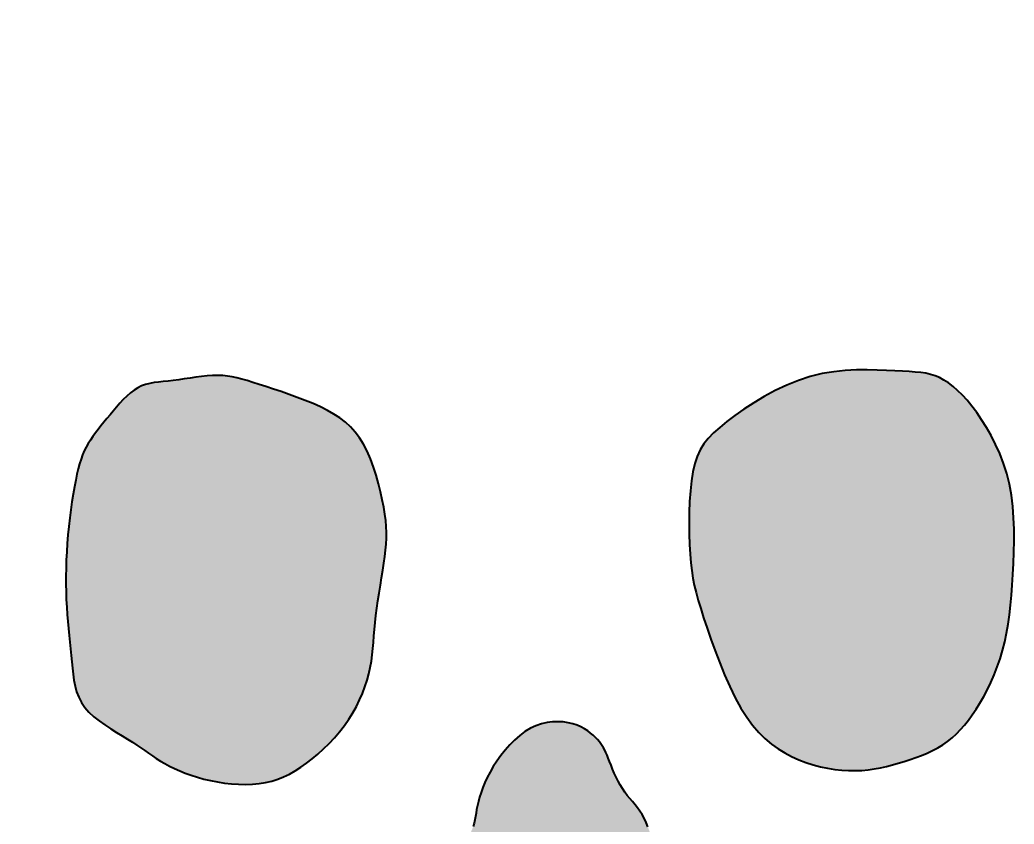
# Model space of a CAD drawing. Extents: x 0 to 420, y 0 to 297.
# Drawn here: x 171.45 to 180.85, y 229.81 to 237.42 of the extents above; entities that cross this region are included whole.
import ezdxf

# ---------------------------------------------------------------- set-up
doc = ezdxf.new("R2010")
doc.units = 0
doc.layers.get('0').update_dxf_attribs({"linetype": 'CONTINUOUS'})
doc.layers.get('DEFPOINTS').update_dxf_attribs({"linetype": 'CONTINUOUS'})
doc.layers.add('L25', color=1, linetype='CONTINUOUS')
doc.layers.add('T25', color=1, linetype='CONTINUOUS')
doc.styles.add('ISO', font='iso3098b.shx')
doc.dimstyles.new('SIGNSDIM', dxfattribs={"dimtxt": 2.5, "dimasz": 0.2, "dimexe": 1.5, "dimexo": 2, "dimtad": 1, "dimdec": 4, "dimlfac": 10, "dimrnd": 1, "dimdsep": 46, "dimtxsty": 'ISO', "dimblk": 'SGNDIM', "dimcen": 2.5, "dimse2": 1, "dimadec": 0, "dimazin": 0, "dimtfac": 1, "dimtdec": 4, "dimtix": 1, "dimtmove": 0, "dimatfit": 3, "dimldrblk": 'SGNDIM', "dimfxl": 1, "dimtolj": 1, "dimtzin": 0, "dimarcsym": 0})

# ---------------------------------------------------------------- blocks, each defined once
blk = doc.blocks.new('SGNDIM')
for p, q in [((0, 4.5), (0, -4.5)), ((0, 0), (-1, 0))]:
    blk.add_line(p, q)
blk = doc.blocks.new('*D6')
at = {"layer": 'DEFPOINTS', "color": 0, "transparency": 16777216}
for p in [(178.805, 243.5408), (141.8684, 219.5408), (178.805, 219.5408)]:
    blk.add_point(p, dxfattribs=at)
at = {"layer": 'T25', "color": 0, "lineweight": -2, "transparency": 16777216}
blk.add_line((141.8684, 243.3408), (141.8684, 219.7408), dxfattribs=at)
at = {"layer": 'T25', "color": 0, "lineweight": -2, "transparency": 16777216, "xscale": 0.2, "yscale": 0.2, "zscale": 0.2}
for p, rotation in [((141.8684, 243.5408), 90), ((141.8684, 219.5408), 270)]:
    blk.add_blockref('SGNDIM', p, dxfattribs=dict(at, rotation=rotation))
at = {"layer": 'T25', "color": 0, "transparency": 16777216, "insert": (139.9934, 231.5408), "char_height": 2.5, "attachment_point": 5, "rotation": 90, "style": 'ISO'}
blk.add_mtext('\\A1;240', dxfattribs=at)

msp = doc.modelspace()

# ---------------------------------------------------------------- hatches: boundary and pattern name
at = {"layer": 'L25'}
for points in [[(172.465925, 230.616905), (172.51161, 230.587631), (172.553292, 230.559668), (172.591974, 230.532831), (172.628655, 230.506931), (172.664335, 230.48178), (172.700015, 230.457192), (172.736696, 230.432979), (172.775378, 230.408953), (172.816883, 230.385001), (172.861327, 230.361298), (172.908648, 230.338095), (172.958782, 230.315642), (173.011667, 230.294189), (173.06724, 230.273985), (173.125439, 230.255281), (173.186202, 230.238327), (173.249373, 230.223372), (173.314419, 230.210666), (173.380715, 230.20046), (173.447636, 230.193004), (173.514558, 230.188547), (173.580854, 230.187338), (173.6459, 230.18963), (173.70907, 230.19567), (173.769906, 230.205668), (173.828616, 230.219664), (173.885576, 230.23766), (173.94116, 230.259655), (173.995743, 230.285649), (174.049701, 230.315642), (174.103409, 230.349634), (174.157243, 230.387625), (174.21142, 230.429553), (174.265534, 230.475105), (174.319024, 230.523906), (174.371325, 230.575581), (174.421876, 230.629756), (174.470113, 230.686056), (174.515474, 230.744105), (174.557397, 230.803528), (174.595432, 230.863973), (174.629591, 230.925167), (174.659999, 230.986861), (174.68678, 231.048805), (174.710059, 231.110749), (174.729963, 231.172443), (174.746615, 231.233637), (174.760141, 231.294081), (174.770749, 231.35365), (174.778982, 231.41272), (174.785463, 231.47179), (174.79082, 231.531359), (174.795676, 231.591928), (174.800657, 231.653997), (174.806388, 231.718066), (174.813495, 231.784633), (174.822415, 231.853961), (174.832836, 231.925351), (174.844257, 231.997865), (174.856178, 232.070567), (174.868099, 232.142519), (174.87952, 232.212784), (174.889941, 232.280424), (174.898861, 232.344503), (174.905843, 232.404458), (174.910699, 232.461226), (174.913304, 232.51612), (174.913534, 232.570451), (174.911262, 232.625532), (174.906364, 232.682675), (174.898715, 232.743192), (174.88819, 232.808395), (174.874685, 232.879108), (174.858179, 232.954195), (174.838671, 233.032031), (174.816163, 233.110992), (174.790653, 233.189452), (174.762142, 233.265789), (174.73063, 233.338376), (174.696117, 233.40559), (174.65856, 233.466201), (174.617753, 233.520563), (174.573444, 233.569427), (174.525384, 233.613541), (174.473323, 233.653657), (174.417009, 233.690523), (174.356194, 233.72489), (174.290627, 233.757508), (174.22034, 233.78898), (174.146488, 233.819327), (174.070511, 233.848424), (173.993846, 233.876147), (173.917932, 233.90237), (173.844205, 233.926968), (173.774106, 233.949817), (173.70907, 233.970792), (173.6501, 233.989766), (173.596444, 234.006617), (173.546914, 234.021217), (173.500323, 234.033444), (173.455483, 234.043171), (173.411206, 234.050273), (173.366303, 234.054626), (173.319587, 234.056105), (173.270183, 234.054699), (173.218465, 234.050856), (173.165121, 234.045139), (173.11084, 234.038109), (173.056309, 234.03033), (173.002215, 234.022363), (172.949247, 234.014771), (172.898091, 234.008116), (172.849291, 234.002732), (172.802805, 233.998035), (172.758444, 233.993213), (172.716021, 233.987454), (172.675349, 233.979946), (172.636241, 233.969875), (172.598507, 233.95643), (172.561962, 233.938799), (172.526438, 233.916429), (172.491852, 233.88981), (172.458141, 233.859692), (172.425243, 233.826825), (172.393095, 233.791958), (172.361635, 233.755842), (172.3308, 233.719225), (172.300528, 233.682859), (172.270798, 233.647336), (172.241756, 233.612625), (172.213589, 233.578539), (172.186484, 233.544891), (172.160631, 233.511492), (172.136215, 233.478156), (172.113425, 233.444695), (172.092448, 233.410922), (172.073399, 233.376565), (172.056101, 233.341021), (172.040303, 233.303603), (172.025756, 233.263623), (172.012209, 233.220393), (171.999412, 233.173227), (171.987116, 233.121437), (171.97507, 233.064336), (171.963096, 233.001496), (171.95131, 232.933533), (171.9399, 232.861321), (171.929052, 232.785734), (171.918954, 232.707648), (171.909794, 232.627937), (171.90176, 232.547477), (171.895039, 232.467141), (171.889776, 232.38767), (171.885952, 232.309261), (171.883503, 232.231977), (171.882367, 232.15588), (171.882482, 232.081033), (171.883784, 232.007498), (171.886212, 231.935338), (171.889703, 231.864615), (171.894174, 231.795371), (171.899457, 231.727563), (171.905365, 231.661131), (171.911712, 231.596011), (171.918308, 231.53214), (171.924967, 231.469457), (171.9315, 231.407898), (171.937722, 231.347402), (171.943651, 231.287947), (171.950143, 231.229679), (171.958261, 231.172786), (171.969067, 231.117455), (171.983625, 231.063874), (172.002997, 231.01223), (172.028246, 230.96271), (172.060436, 230.915502), (172.10018, 230.870742), (172.146302, 230.828356), (172.197176, 230.788219), (172.251176, 230.750207), (172.306676, 230.714195), (172.362052, 230.680057), (172.415677, 230.647669)], [(177.785306, 232.365832), (177.792121, 232.284173), (177.800811, 232.209451), (177.811753, 232.139103), (177.825321, 232.070567), (177.84189, 232.001281), (177.861835, 231.928683), (177.885531, 231.850212), (177.913355, 231.763305), (177.945554, 231.666286), (177.981881, 231.561019), (178.021959, 231.450253), (178.065413, 231.336738), (178.111868, 231.223222), (178.16095, 231.112456), (178.212282, 231.007189), (178.26549, 230.91017), (178.320261, 230.823544), (178.376533, 230.747041), (178.434305, 230.679786), (178.493578, 230.620904), (178.554351, 230.56952), (178.616625, 230.52476), (178.6804, 230.485748), (178.745675, 230.45161), (178.812378, 230.421607), (178.880143, 230.39554), (178.948534, 230.373347), (179.017113, 230.354966), (179.085441, 230.340334), (179.153082, 230.329389), (179.219597, 230.322068), (179.284549, 230.318308), (179.347615, 230.318006), (179.40893, 230.320891), (179.468745, 230.32665), (179.527309, 230.334971), (179.584873, 230.345541), (179.641687, 230.358049), (179.698, 230.372181), (179.754063, 230.387625), (179.810033, 230.404153), (179.865689, 230.421867), (179.920721, 230.440956), (179.974815, 230.461608), (180.027658, 230.484009), (180.078938, 230.508347), (180.128343, 230.53481), (180.175559, 230.563584), (180.220378, 230.594858), (180.263009, 230.628819), (180.303764, 230.665654), (180.342956, 230.705551), (180.380898, 230.748697), (180.417902, 230.79528), (180.45428, 230.845487), (180.490346, 230.899506), (180.526287, 230.957451), (180.56179, 231.019145), (180.596418, 231.084338), (180.629733, 231.152781), (180.661298, 231.224222), (180.690673, 231.298413), (180.717423, 231.375104), (180.74111, 231.454044), (180.76143, 231.535056), (180.778624, 231.618256), (180.793067, 231.703829), (180.805134, 231.791965), (180.815201, 231.88285), (180.823641, 231.976672), (180.830832, 232.073618), (180.837147, 232.173876), (180.842774, 232.277456), (180.84715, 232.383661), (180.849526, 232.491615), (180.849151, 232.600444), (180.845275, 232.709272), (180.837146, 232.817227), (180.824016, 232.923431), (180.805134, 233.027011), (180.78002, 233.127186), (180.749279, 233.223549), (180.713786, 233.315788), (180.674417, 233.40359), (180.632047, 233.486644), (180.58755, 233.564636), (180.541803, 233.637255), (180.495682, 233.704187), (180.449914, 233.765194), (180.404647, 233.820327), (180.359879, 233.869711), (180.315612, 233.913472), (180.271846, 233.951734), (180.228579, 233.984622), (180.185813, 234.012261), (180.143546, 234.034777), (180.101582, 234.052398), (180.05893, 234.06577), (180.014403, 234.075642), (179.966812, 234.082766), (179.914969, 234.087889), (179.857686, 234.091763), (179.793776, 234.095138), (179.722051, 234.098762), (179.641707, 234.103032), (179.553486, 234.106927), (179.458512, 234.109072), (179.357911, 234.108093), (179.252808, 234.102615), (179.144328, 234.091264), (179.033598, 234.072664), (178.921743, 234.045441), (178.809908, 234.008741), (178.699324, 233.963793), (178.591241, 233.912347), (178.486909, 233.856152), (178.387579, 233.796957), (178.294501, 233.736513), (178.208927, 233.676568), (178.132106, 233.618873), (178.064955, 233.564584), (178.007058, 233.512482), (177.957664, 233.460754), (177.916023, 233.407589), (177.881384, 233.351175), (177.852998, 233.2897), (177.830114, 233.221351), (177.811982, 233.144317), (177.797925, 233.057504), (177.787556, 232.962693), (177.780564, 232.862383), (177.776636, 232.759073), (177.775458, 232.655264), (177.776719, 232.553455), (177.780106, 232.456144)], [(176.675545, 227.897538), (176.750657, 227.896059), (176.82727, 227.888706), (176.904383, 227.877105), (176.980996, 227.862879), (177.056108, 227.847654), (177.128719, 227.833053), (177.197829, 227.820702), (177.262438, 227.812224), (177.321763, 227.808861), (177.375898, 227.810308), (177.425157, 227.81588), (177.469851, 227.824888), (177.510293, 227.836646), (177.546797, 227.850465), (177.579674, 227.86566), (177.609238, 227.881542), (177.635769, 227.897715), (177.659424, 227.91495), (177.680328, 227.934311), (177.698606, 227.956857), (177.714382, 227.983653), (177.727783, 228.01576), (177.738934, 228.054241), (177.747958, 228.100157), (177.754898, 228.154291), (177.759462, 228.216297), (177.761275, 228.285552), (177.759962, 228.36143), (177.755148, 228.443307), (177.746457, 228.530557), (177.733515, 228.622557), (177.715946, 228.71868), (177.693614, 228.818157), (177.667343, 228.919633), (177.638197, 229.02161), (177.607237, 229.122586), (177.575527, 229.221063), (177.544129, 229.315541), (177.514107, 229.404521), (177.486524, 229.486501), (177.46215, 229.560359), (177.440589, 229.626469), (177.421155, 229.68558), (177.403158, 229.738443), (177.385912, 229.785807), (177.368728, 229.828422), (177.350919, 229.867038), (177.331798, 229.902405), (177.310862, 229.935251), (177.288364, 229.966223), (177.264741, 229.995945), (177.240429, 230.025043), (177.215868, 230.05414), (177.191494, 230.083862), (177.167745, 230.114834), (177.145059, 230.147681), (177.123791, 230.182798), (177.10396, 230.219664), (177.085505, 230.25753), (177.068363, 230.295647), (177.052471, 230.333263), (177.037768, 230.369629), (177.02419, 230.403996), (177.011675, 230.435614), (177.000097, 230.463951), (176.989083, 230.489352), (176.978193, 230.512377), (176.966991, 230.533591), (176.955038, 230.553555), (176.941898, 230.572832), (176.927132, 230.591984), (176.910302, 230.611573), (176.891024, 230.631985), (176.86912, 230.652897), (176.844464, 230.673809), (176.816933, 230.69422), (176.7864, 230.713633), (176.752741, 230.731545), (176.715831, 230.747458), (176.675545, 230.760872), (176.631872, 230.771286), (176.58526, 230.778201), (176.536273, 230.781117), (176.485472, 230.779534), (176.433421, 230.772952), (176.380681, 230.760872), (176.327817, 230.742792), (176.275391, 230.718215), (176.223934, 230.686889), (176.173852, 230.649564), (176.125521, 230.607241), (176.079316, 230.560918), (176.035611, 230.511596), (175.994783, 230.460275), (175.957206, 230.407954), (175.923255, 230.355633), (175.893202, 230.304176), (175.8669, 230.253906), (175.8441, 230.205011), (175.824551, 230.157679), (175.808003, 230.112095), (175.794206, 230.068449), (175.78291, 230.026928), (175.773865, 229.987718), (175.766737, 229.950914), (175.76086, 229.916235), (175.755483, 229.883305), (175.749855, 229.85175), (175.743228, 229.821194), (175.73485, 229.791264), (175.72397, 229.761583), (175.70984, 229.731778), (175.691969, 229.701545), (175.670908, 229.670875), (175.647472, 229.63983), (175.622473, 229.608473), (175.596724, 229.576866), (175.571037, 229.545071), (175.546225, 229.513152), (175.523102, 229.481169), (175.502312, 229.448906), (175.483836, 229.415018), (175.467486, 229.377881), (175.453075, 229.33587), (175.440414, 229.28736), (175.429316, 229.230728), (175.419593, 229.164347), (175.411059, 229.086595), (175.403608, 228.996678), (175.39747, 228.897139), (175.392958, 228.791351), (175.390384, 228.682689), (175.390061, 228.574526), (175.392301, 228.470238), (175.397418, 228.373198), (175.405723, 228.286781), (175.417384, 228.213506), (175.431983, 228.152479), (175.448958, 228.101949), (175.467747, 228.060167), (175.487786, 228.025383), (175.508513, 227.995848), (175.529364, 227.969813), (175.549778, 227.945527), (175.569411, 227.921584), (175.588793, 227.897954), (175.608676, 227.874949), (175.629809, 227.852882), (175.652943, 227.832063), (175.678828, 227.812808), (175.708214, 227.795426), (175.741852, 227.780232), (175.780284, 227.767526), (175.823217, 227.75757), (175.870152, 227.750614), (175.920588, 227.746906), (175.974025, 227.746698), (176.029963, 227.750239), (176.087902, 227.757779), (176.147342, 227.769568), (176.207896, 227.785564), (176.269639, 227.804559), (176.332757, 227.825055), (176.397438, 227.84555), (176.46387, 227.864545), (176.53224, 227.880542), (176.602736, 227.892039)]]:
    msp.add_hatch(color=256, dxfattribs=at).paths.add_polyline_path(points)

# ---------------------------------------------------------------- linework, layer by layer
for points in [[(172.465925, 230.616905), (172.51161, 230.587631), (172.553292, 230.559668), (172.591974, 230.532831), (172.628655, 230.506931), (172.664335, 230.48178), (172.700015, 230.457192), (172.736696, 230.432979), (172.775378, 230.408953), (172.816883, 230.385001), (172.861327, 230.361298), (172.908648, 230.338095), (172.958782, 230.315642), (173.011667, 230.294189), (173.06724, 230.273985), (173.125439, 230.255281), (173.186202, 230.238327), (173.249373, 230.223372), (173.314419, 230.210666), (173.380715, 230.20046), (173.447636, 230.193004), (173.514558, 230.188547), (173.580854, 230.187338), (173.6459, 230.18963), (173.70907, 230.19567), (173.769906, 230.205668), (173.828616, 230.219664), (173.885576, 230.23766), (173.94116, 230.259655), (173.995743, 230.285649), (174.049701, 230.315642), (174.103409, 230.349634), (174.157243, 230.387625), (174.21142, 230.429553), (174.265534, 230.475105), (174.319024, 230.523906), (174.371325, 230.575581), (174.421876, 230.629756), (174.470113, 230.686056), (174.515474, 230.744105), (174.557397, 230.803528), (174.595432, 230.863973), (174.629591, 230.925167), (174.659999, 230.986861), (174.68678, 231.048805), (174.710059, 231.110749), (174.729963, 231.172443), (174.746615, 231.233637), (174.760141, 231.294081), (174.770749, 231.35365), (174.778982, 231.41272), (174.785463, 231.47179), (174.79082, 231.531359), (174.795676, 231.591928), (174.800657, 231.653997), (174.806388, 231.718066), (174.813495, 231.784633), (174.822415, 231.853961), (174.832836, 231.925351), (174.844257, 231.997865), (174.856178, 232.070567), (174.868099, 232.142519), (174.87952, 232.212784), (174.889941, 232.280424), (174.898861, 232.344503), (174.905843, 232.404458), (174.910699, 232.461226), (174.913304, 232.51612), (174.913534, 232.570451), (174.911262, 232.625532), (174.906364, 232.682675), (174.898715, 232.743192), (174.88819, 232.808395), (174.874685, 232.879108), (174.858179, 232.954195), (174.838671, 233.032031), (174.816163, 233.110992), (174.790653, 233.189452), (174.762142, 233.265789), (174.73063, 233.338376), (174.696117, 233.40559), (174.65856, 233.466201), (174.617753, 233.520563), (174.573444, 233.569427), (174.525384, 233.613541), (174.473323, 233.653657), (174.417009, 233.690523), (174.356194, 233.72489), (174.290627, 233.757508), (174.22034, 233.78898), (174.146488, 233.819327), (174.070511, 233.848424), (173.993846, 233.876147), (173.917932, 233.90237), (173.844205, 233.926968), (173.774106, 233.949817), (173.70907, 233.970792), (173.6501, 233.989766), (173.596444, 234.006617), (173.546914, 234.021217), (173.500323, 234.033444), (173.455483, 234.043171), (173.411206, 234.050273), (173.366303, 234.054626), (173.319587, 234.056105), (173.270183, 234.054699), (173.218465, 234.050856), (173.165121, 234.045139), (173.11084, 234.038109), (173.056309, 234.03033), (173.002215, 234.022363), (172.949247, 234.014771), (172.898091, 234.008116), (172.849291, 234.002732), (172.802805, 233.998035), (172.758444, 233.993213), (172.716021, 233.987454), (172.675349, 233.979946), (172.636241, 233.969875), (172.598507, 233.95643), (172.561962, 233.938799), (172.526438, 233.916429), (172.491852, 233.88981), (172.458141, 233.859692), (172.425243, 233.826825), (172.393095, 233.791958), (172.361635, 233.755842), (172.3308, 233.719225), (172.300528, 233.682859), (172.270798, 233.647336), (172.241756, 233.612625), (172.213589, 233.578539), (172.186484, 233.544891), (172.160631, 233.511492), (172.136215, 233.478156), (172.113425, 233.444695), (172.092448, 233.410922), (172.073399, 233.376565), (172.056101, 233.341021), (172.040303, 233.303603), (172.025756, 233.263623), (172.012209, 233.220393), (171.999412, 233.173227), (171.987116, 233.121437), (171.97507, 233.064336), (171.963096, 233.001496), (171.95131, 232.933533), (171.9399, 232.861321), (171.929052, 232.785734), (171.918954, 232.707648), (171.909794, 232.627937), (171.90176, 232.547477), (171.895039, 232.467141), (171.889776, 232.38767), (171.885952, 232.309261), (171.883503, 232.231977), (171.882367, 232.15588), (171.882482, 232.081033), (171.883784, 232.007498), (171.886212, 231.935338), (171.889703, 231.864615), (171.894174, 231.795371), (171.899457, 231.727563), (171.905365, 231.661131), (171.911712, 231.596011), (171.918308, 231.53214), (171.924967, 231.469457), (171.9315, 231.407898), (171.937722, 231.347402), (171.943651, 231.287947), (171.950143, 231.229679), (171.958261, 231.172786), (171.969067, 231.117455), (171.983625, 231.063874), (172.002997, 231.01223), (172.028246, 230.96271), (172.060436, 230.915502), (172.10018, 230.870742), (172.146302, 230.828356), (172.197176, 230.788219), (172.251176, 230.750207), (172.306676, 230.714195), (172.362052, 230.680057), (172.415677, 230.647669)], [(177.785306, 232.365832), (177.792121, 232.284173), (177.800811, 232.209451), (177.811753, 232.139103), (177.825321, 232.070567), (177.84189, 232.001281), (177.861835, 231.928683), (177.885531, 231.850212), (177.913355, 231.763305), (177.945554, 231.666286), (177.981881, 231.561019), (178.021959, 231.450253), (178.065413, 231.336738), (178.111868, 231.223222), (178.16095, 231.112456), (178.212282, 231.007189), (178.26549, 230.91017), (178.320261, 230.823544), (178.376533, 230.747041), (178.434305, 230.679786), (178.493578, 230.620904), (178.554351, 230.56952), (178.616625, 230.52476), (178.6804, 230.485748), (178.745675, 230.45161), (178.812378, 230.421607), (178.880143, 230.39554), (178.948534, 230.373347), (179.017113, 230.354966), (179.085441, 230.340334), (179.153082, 230.329389), (179.219597, 230.322068), (179.284549, 230.318308), (179.347615, 230.318006), (179.40893, 230.320891), (179.468745, 230.32665), (179.527309, 230.334971), (179.584873, 230.345541), (179.641687, 230.358049), (179.698, 230.372181), (179.754063, 230.387625), (179.810033, 230.404153), (179.865689, 230.421867), (179.920721, 230.440956), (179.974815, 230.461608), (180.027658, 230.484009), (180.078938, 230.508347), (180.128343, 230.53481), (180.175559, 230.563584), (180.220378, 230.594858), (180.263009, 230.628819), (180.303764, 230.665654), (180.342956, 230.705551), (180.380898, 230.748697), (180.417902, 230.79528), (180.45428, 230.845487), (180.490346, 230.899506), (180.526287, 230.957451), (180.56179, 231.019145), (180.596418, 231.084338), (180.629733, 231.152781), (180.661298, 231.224222), (180.690673, 231.298413), (180.717423, 231.375104), (180.74111, 231.454044), (180.76143, 231.535056), (180.778624, 231.618256), (180.793067, 231.703829), (180.805134, 231.791965), (180.815201, 231.88285), (180.823641, 231.976672), (180.830832, 232.073618), (180.837147, 232.173876), (180.842774, 232.277456), (180.84715, 232.383661), (180.849526, 232.491615), (180.849151, 232.600444), (180.845275, 232.709272), (180.837146, 232.817227), (180.824016, 232.923431), (180.805134, 233.027011), (180.78002, 233.127186), (180.749279, 233.223549), (180.713786, 233.315788), (180.674417, 233.40359), (180.632047, 233.486644), (180.58755, 233.564636), (180.541803, 233.637255), (180.495682, 233.704187), (180.449914, 233.765194), (180.404647, 233.820327), (180.359879, 233.869711), (180.315612, 233.913472), (180.271846, 233.951734), (180.228579, 233.984622), (180.185813, 234.012261), (180.143546, 234.034777), (180.101582, 234.052398), (180.05893, 234.06577), (180.014403, 234.075642), (179.966812, 234.082766), (179.914969, 234.087889), (179.857686, 234.091763), (179.793776, 234.095138), (179.722051, 234.098762), (179.641707, 234.103032), (179.553486, 234.106927), (179.458512, 234.109072), (179.357911, 234.108093), (179.252808, 234.102615), (179.144328, 234.091264), (179.033598, 234.072664), (178.921743, 234.045441), (178.809908, 234.008741), (178.699324, 233.963793), (178.591241, 233.912347), (178.486909, 233.856152), (178.387579, 233.796957), (178.294501, 233.736513), (178.208927, 233.676568), (178.132106, 233.618873), (178.064955, 233.564584), (178.007058, 233.512482), (177.957664, 233.460754), (177.916023, 233.407589), (177.881384, 233.351175), (177.852998, 233.2897), (177.830114, 233.221351), (177.811982, 233.144317), (177.797925, 233.057504), (177.787556, 232.962693), (177.780564, 232.862383), (177.776636, 232.759073), (177.775458, 232.655264), (177.776719, 232.553455), (177.780106, 232.456144)]]:
    msp.add_lwpolyline(points, close=True, dxfattribs=at)
msp.add_lwpolyline([(177.385912, 229.785807), (177.368728, 229.828422), (177.350919, 229.867038), (177.331798, 229.902405), (177.310862, 229.935251), (177.288364, 229.966223), (177.264741, 229.995945), (177.240429, 230.025043), (177.215868, 230.05414), (177.191494, 230.083862), (177.167745, 230.114834), (177.145059, 230.147681), (177.123791, 230.182798), (177.10396, 230.219664), (177.085505, 230.25753), (177.068363, 230.295647), (177.052471, 230.333263), (177.037768, 230.369629), (177.02419, 230.403996), (177.011675, 230.435614), (177.000097, 230.463951), (176.989083, 230.489352), (176.978193, 230.512377), (176.966991, 230.533591), (176.955038, 230.553555), (176.941898, 230.572832), (176.927132, 230.591984), (176.910302, 230.611573), (176.891024, 230.631985), (176.86912, 230.652897), (176.844464, 230.673809), (176.816933, 230.69422), (176.7864, 230.713633), (176.752741, 230.731545), (176.715831, 230.747458), (176.675545, 230.760872), (176.631872, 230.771286), (176.58526, 230.778201), (176.536273, 230.781117), (176.485472, 230.779534), (176.433421, 230.772952), (176.380681, 230.760872), (176.327817, 230.742792), (176.275391, 230.718215), (176.223934, 230.686889), (176.173852, 230.649564), (176.125521, 230.607241), (176.079316, 230.560918), (176.035611, 230.511596), (175.994783, 230.460275), (175.957206, 230.407954), (175.923255, 230.355633), (175.893202, 230.304176), (175.8669, 230.253906), (175.8441, 230.205011), (175.824551, 230.157679), (175.808003, 230.112095), (175.794206, 230.068449), (175.78291, 230.026928), (175.773865, 229.987718), (175.766737, 229.950914), (175.76086, 229.916235), (175.755483, 229.883305), (175.749855, 229.85175), (175.743228, 229.821194), (175.73485, 229.791264)], dxfattribs=at)

# ---------------------------------------------------------------- dimensions: what is measured, and where the dimension line sits
at = {"layer": 'T25'}
dim = msp.add_linear_dim(base=(141.868437, 219.540815), p1=(178.80501, 243.540815), p2=(178.80501, 219.540815), angle=90, dimstyle='SIGNSDIM', override={"dimse1": 1}, dxfattribs=at)
dim.commit()
dim.dimension.update_dxf_attribs({"geometry": '*D6', "text_midpoint": (139.993437, 231.540815)})

doc.saveas('drawing.dxf')
